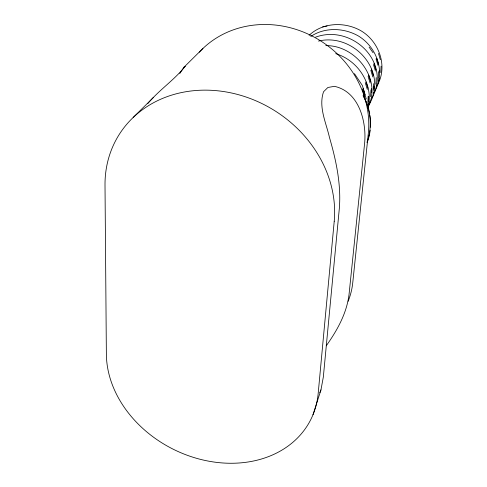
<?xml version="1.0" encoding="UTF-8"?>
<svg xmlns="http://www.w3.org/2000/svg" width="487" height="487" viewBox="0 0 487 487"><rect width="100%" height="100%" fill="white"/><g stroke="black" fill="none" stroke-linecap="round" stroke-linejoin="round"><path stroke-width="0.73" d="M368.537 105.466C372.975 82.869 357.245 60.059 335.665 53.655M367.849 103.232L368.178 96.371M368.44 101.832L368.696 96.517M370.613 96.67L370.948 89.906M371.331 92.323L371.52 88.579M373.286 90.332L373.62 83.667M373.833 89.024L373.986 86.071M375.861 84.208L376.201 77.64M378.356 78.291L378.697 71.808M379.136 72.046L379.209 70.609M380.767 72.563L381.108 66.177M312.989 414.735L320.963 389.856L323.331 377.041L339.372 208.01C341.204 184.056 336.109 160.326 329.468 137.45C326.126 122.669 318.285 106.921 323.569 91.726L327.897 87.483L334.405 86.327C358.797 91.58 366.626 121.141 364.66 142.91L349.021 294.647C346.653 313.561 337.12 330.496 326.241 345.8M372.007 97.954C391.883 61.721 351.523 24.027 315.661 37.134M367.709 107.95C382.703 79.691 355.985 45.072 325.779 45.638M369.329 104.212C388.425 70.871 353.245 32.666 318.492 41.085M376.92 85.931C388.224 67.017 379.458 41.852 361.232 30.931C345.119 21.574 322.924 22.201 309.105 35.326M319.819 392.625L320.963 389.856M378.521 80.659L379.343 78.736M367.971 105.898L369.7 101.813M179.77 73.513L183.946 67.249L202.927 48.469M373.566 92.944L374.497 91.854C385.905 72.313 377.023 47.349 358.45 36.014C343.974 27.71 324.878 26.992 310.791 36.446M147.914 103.494C159.139 89.912 174.34 80.038 185.237 66.262L183.946 67.249M133.158 117.489L153.344 97.528M322.589 26.876L327.069 26.006M369.128 47.129L373.079 52.766M354.457 73.647L362.407 85.572L366.236 98.904M363.162 88.439L365.037 94.636M362.328 89.133L364.422 96.042M366.072 81.986L367.91 88.092M365.262 82.644L367.314 89.45M368.683 75.095L370.68 81.773M368.099 76.386L370.108 83.082M371.398 69.099L373.359 75.68M370.838 70.341L372.805 76.946M374.022 63.31L375.94 69.787M373.48 64.509L375.404 71.011M376.768 58.422L378.436 64.095M376.037 58.872L377.918 65.276M378.502 53.418L380.353 59.737M363.058 95.702A62.452 57.283 29 0 1 366.936 142.429M199.244 52.225A98.173 89.273 33.2 0 1 309.75 34.869A98.173 89.273 33.2 0 1 368.306 133.517L352.765 282.624A92.006 78.468 26.7 0 1 348.126 301.289M363.424 95.811A62.604 57.417 29 0 1 369.724 114.007M369.962 115.492A62.604 57.417 29 0 1 370.443 127.253M370.181 130.175A62.604 57.417 29 0 1 367.788 140.889M334.228 221.238L318.169 393.581A110.172 88.47 27 0 1 208.594 461.152A110.172 88.47 27 0 1 106.367 354.128L105.009 185.249A119.132 103.366 32.4 0 1 224.33 91.653A119.132 103.366 32.4 0 1 334.228 221.238"/></g></svg>
